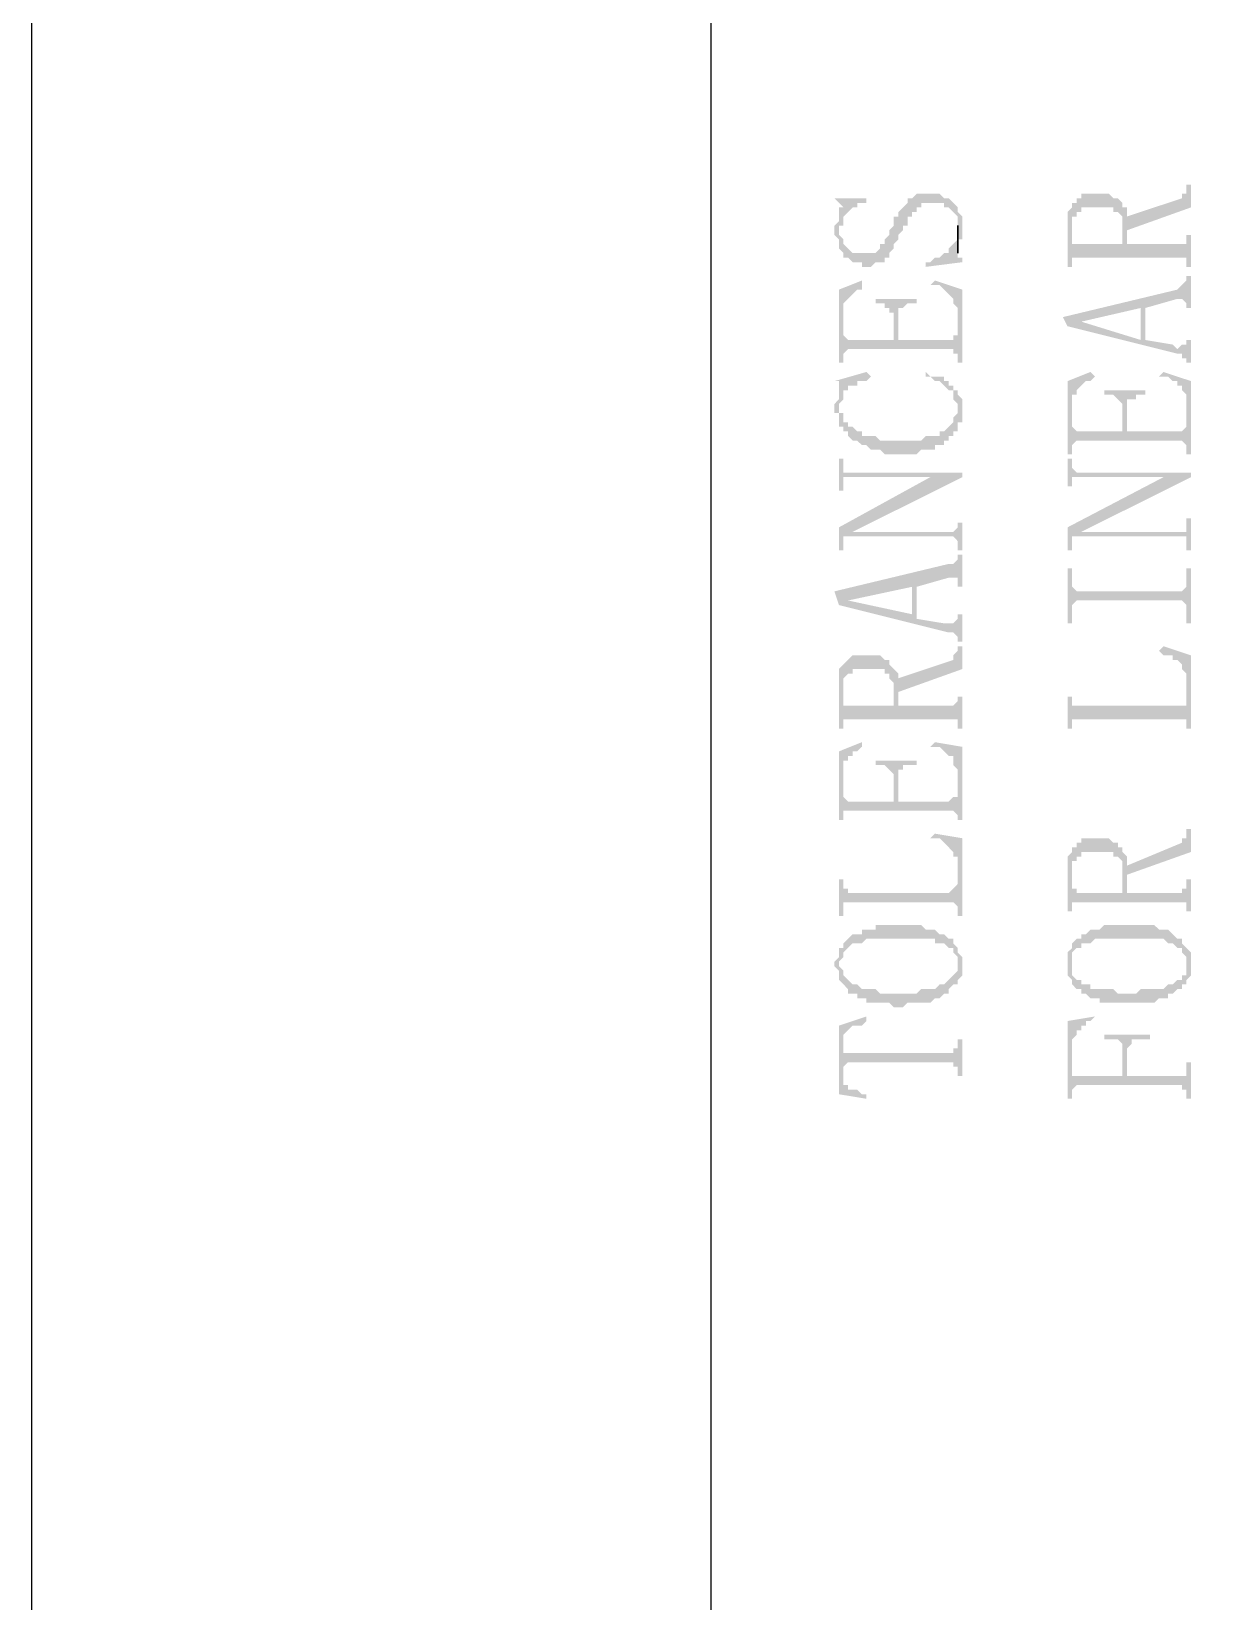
# Model space of a CAD drawing. Header units: inches. Extents: x 3613 to 8393, y -2205 to -794.
# Drawn here: x 4076.93 to 4088.58, y -2003.93 to -1988.43 of the extents above; entities that cross this region are included whole.
import ezdxf

# ---------------------------------------------------------------- set-up
doc = ezdxf.new("R2010")
doc.units = ezdxf.units.IN
doc.header["$MEASUREMENT"] = 0

msp = doc.modelspace()

# ---------------------------------------------------------------- hatches: boundary and pattern name
at = {"transparency": 33554559}
for points in [[(4087.74, -1990.259), (4087.74, -1990.395), (4088.372, -1990.169), (4088.372, -1989.943), (4088.327, -1989.943), (4088.327, -1989.988), (4088.327, -1990.034), (4088.282, -1990.034), (4088.282, -1990.079)], [(4084.852, -1990.395), (4084.852, -1990.44), (4084.897, -1990.485), (4084.897, -1990.53), (4084.897, -1990.575), (4084.942, -1990.62), (4084.942, -1990.665), (4084.987, -1990.665), (4085.032, -1990.71), (4085.123, -1990.71), (4085.123, -1990.756), (4085.213, -1990.756), (4085.258, -1990.71), (4085.348, -1990.71), (4085.348, -1990.665), (4085.393, -1990.665), (4085.393, -1990.62), (4085.438, -1990.575), (4085.438, -1990.53), (4085.484, -1990.485), (4085.484, -1990.44), (4085.529, -1990.395), (4085.529, -1990.349), (4085.574, -1990.349), (4085.574, -1990.259), (4085.619, -1990.259), (4085.619, -1990.214), (4085.664, -1990.214), (4085.664, -1990.169), (4085.709, -1990.169), (4085.709, -1990.124), (4085.935, -1990.124), (4085.935, -1990.169), (4085.98, -1990.169), (4086.025, -1990.214), (4086.025, -1990.214), (4086.07, -1990.259), (4086.07, -1990.349), (4086.07, -1990.53), (4086.07, -1990.485), (4086.115, -1990.485), (4086.115, -1990.395), (4086.115, -1990.349), (4086.115, -1990.259), (4086.07, -1990.214), (4086.07, -1990.169), (4086.025, -1990.124), (4086.025, -1990.124), (4085.98, -1990.079), (4085.935, -1990.079), (4085.89, -1990.034), (4085.664, -1990.034), (4085.619, -1990.079), (4085.574, -1990.079), (4085.574, -1990.124), (4085.574, -1990.124), (4085.529, -1990.169), (4085.529, -1990.169), (4085.484, -1990.214), (4085.484, -1990.259), (4085.438, -1990.259), (4085.438, -1990.349), (4085.393, -1990.395), (4085.393, -1990.44), (4085.348, -1990.485), (4085.348, -1990.53), (4085.303, -1990.53), (4085.303, -1990.575), (4085.303, -1990.575), (4085.258, -1990.62), (4085.032, -1990.62), (4084.987, -1990.575), (4084.987, -1990.575), (4084.942, -1990.53), (4084.942, -1990.485), (4084.897, -1990.44), (4084.897, -1990.214), (4084.897, -1990.304), (4084.897, -1990.304), (4084.852, -1990.349)], [(4084.852, -1990.079), (4084.897, -1990.124), (4084.897, -1990.124), (4084.942, -1990.169), (4084.942, -1990.349), (4084.942, -1990.259), (4084.987, -1990.214), (4084.987, -1990.214), (4085.032, -1990.169), (4085.077, -1990.169), (4085.077, -1990.124), (4085.168, -1990.124), (4085.168, -1990.079)], [(4087.153, -1990.349), (4087.153, -1990.756), (4087.199, -1990.756), (4087.199, -1990.349), (4087.199, -1990.259), (4087.244, -1990.259), (4087.244, -1990.214), (4087.289, -1990.214), (4087.289, -1990.169), (4087.605, -1990.169), (4087.605, -1990.214), (4087.65, -1990.214), (4087.695, -1990.259), (4087.695, -1990.304), (4087.695, -1990.53), (4087.74, -1990.169), (4087.695, -1990.169), (4087.695, -1990.124), (4087.65, -1990.079), (4087.605, -1990.079), (4087.56, -1990.034), (4087.289, -1990.034), (4087.289, -1990.079), (4087.244, -1990.079), (4087.244, -1990.124), (4087.199, -1990.124), (4087.199, -1990.169), (4087.199, -1990.169), (4087.153, -1990.214), (4087.153, -1990.259), (4087.153, -1990.304)], [(4084.897, -1990.214), (4084.897, -1990.395), (4084.897, -1990.349), (4084.942, -1990.349), (4084.942, -1990.169), (4084.897, -1990.169)], [(4087.199, -1990.71), (4087.199, -1990.665), (4088.327, -1990.665), (4088.327, -1990.756), (4088.372, -1990.756), (4088.372, -1990.44), (4088.327, -1990.44), (4088.327, -1990.485), (4088.327, -1990.53), (4087.74, -1990.53), (4087.74, -1990.259), (4087.74, -1990.169), (4087.695, -1990.53), (4087.199, -1990.53), (4087.199, -1990.395)], [(4085.754, -1990.71), (4085.754, -1990.756), (4086.115, -1990.71), (4086.115, -1990.665), (4086.07, -1990.665), (4086.07, -1990.62), (4086.07, -1990.44), (4086.07, -1990.485), (4086.025, -1990.53), (4086.025, -1990.53), (4085.98, -1990.575), (4085.98, -1990.62), (4085.935, -1990.62), (4085.89, -1990.665), (4085.845, -1990.665), (4085.799, -1990.71)], [(4087.108, -1991.252), (4087.153, -1991.342), (4087.289, -1991.297), (4087.876, -1991.162), (4087.876, -1991.478), (4087.921, -1991.162), (4088.237, -1991.072), (4088.282, -1991.072), (4088.327, -1991.117), (4088.327, -1991.162), (4088.372, -1991.162), (4088.372, -1990.846), (4088.327, -1990.846), (4088.327, -1990.891), (4088.327, -1990.891), (4088.282, -1990.936), (4088.282, -1990.936), (4088.237, -1990.981)], [(4084.897, -1990.981), (4084.897, -1991.703), (4084.942, -1991.703), (4084.942, -1991.207), (4084.942, -1991.117), (4084.942, -1991.117), (4084.987, -1991.072), (4084.987, -1991.072), (4085.032, -1991.026), (4085.032, -1991.026), (4085.077, -1990.981), (4085.123, -1990.981), (4085.123, -1990.891)], [(4085.799, -1990.936), (4085.89, -1990.936), (4085.935, -1990.981), (4085.935, -1990.981), (4085.98, -1991.026), (4085.98, -1991.026), (4086.025, -1991.072), (4086.025, -1991.117), (4086.07, -1991.162), (4086.07, -1991.207), (4086.07, -1991.703), (4086.115, -1991.703), (4086.115, -1990.981), (4085.845, -1990.891)], [(4085.258, -1991.072), (4085.258, -1991.117), (4085.348, -1991.117), (4085.348, -1991.162), (4085.393, -1991.162), (4085.393, -1991.207), (4085.438, -1991.207), (4085.438, -1991.478), (4085.484, -1991.252), (4085.484, -1991.162), (4085.529, -1991.162), (4085.574, -1991.117), (4085.664, -1991.117), (4085.664, -1991.072)], [(4087.153, -1991.342), (4088.237, -1991.613), (4088.282, -1991.613), (4088.282, -1991.658), (4088.327, -1991.658), (4088.327, -1991.703), (4088.372, -1991.703), (4088.372, -1991.478), (4088.327, -1991.478), (4088.327, -1991.523), (4088.282, -1991.523), (4088.237, -1991.568), (4088.237, -1991.568), (4088.191, -1991.523), (4087.921, -1991.478), (4087.921, -1991.162), (4087.876, -1991.478), (4087.289, -1991.297), (4087.289, -1991.297)], [(4084.942, -1991.658), (4084.942, -1991.613), (4084.942, -1991.613), (4084.987, -1991.568), (4086.025, -1991.568), (4086.025, -1991.613), (4086.07, -1991.613), (4086.07, -1991.658), (4086.07, -1991.387), (4086.07, -1991.433), (4086.025, -1991.433), (4086.025, -1991.478), (4085.484, -1991.478), (4085.484, -1991.252), (4085.438, -1991.478), (4084.987, -1991.478), (4084.942, -1991.433), (4084.942, -1991.207)], [(4084.852, -1991.884), (4084.897, -1991.884), (4084.897, -1991.929), (4084.897, -1992.335), (4084.897, -1992.11), (4084.942, -1992.064), (4084.942, -1991.974), (4084.987, -1991.974), (4084.987, -1991.929), (4085.077, -1991.929), (4085.077, -1991.884), (4085.168, -1991.884), (4085.213, -1991.839), (4085.168, -1991.794)], [(4085.754, -1991.839), (4085.799, -1991.839), (4085.845, -1991.884), (4085.89, -1991.884), (4085.935, -1991.929), (4085.935, -1991.929), (4085.98, -1991.974), (4086.025, -1991.974), (4086.025, -1992.064), (4086.07, -1992.11), (4086.07, -1992.155), (4086.07, -1991.974), (4086.025, -1991.974), (4086.025, -1991.929), (4085.98, -1991.929), (4085.98, -1991.884), (4085.935, -1991.884), (4085.935, -1991.839), (4085.799, -1991.839), (4085.754, -1991.794)], [(4087.153, -1991.884), (4087.153, -1992.606), (4087.199, -1992.606), (4087.199, -1992.11), (4087.199, -1992.019), (4087.244, -1992.019), (4087.244, -1991.974), (4087.244, -1991.974), (4087.289, -1991.929), (4087.289, -1991.929), (4087.334, -1991.884), (4087.379, -1991.884), (4087.424, -1991.839), (4087.379, -1991.794)], [(4088.056, -1991.839), (4088.146, -1991.839), (4088.191, -1991.884), (4088.237, -1991.884), (4088.237, -1991.929), (4088.282, -1991.929), (4088.282, -1991.974), (4088.282, -1991.974), (4088.327, -1992.019), (4088.327, -1992.11), (4088.327, -1992.606), (4088.372, -1992.606), (4088.372, -1991.884), (4088.101, -1991.794)], [(4084.852, -1992.155), (4084.852, -1992.2), (4084.897, -1992.2), (4084.897, -1992.335), (4084.897, -1991.929), (4084.897, -1991.974), (4084.897, -1992.064), (4084.852, -1992.11)], [(4084.897, -1992.335), (4084.942, -1992.335), (4084.942, -1992.38), (4084.987, -1992.38), (4084.987, -1992.426), (4085.032, -1992.471), (4085.077, -1992.471), (4085.123, -1992.516), (4085.168, -1992.516), (4085.213, -1992.561), (4085.303, -1992.561), (4085.348, -1992.606), (4085.664, -1992.606), (4085.709, -1992.561), (4085.845, -1992.561), (4085.845, -1992.516), (4085.935, -1992.516), (4085.935, -1992.471), (4085.98, -1992.471), (4085.98, -1992.426), (4086.025, -1992.426), (4086.025, -1992.38), (4086.07, -1992.38), (4086.07, -1992.29), (4086.115, -1992.29), (4086.115, -1992.155), (4086.115, -1992.11), (4086.115, -1992.064), (4086.07, -1992.019), (4086.07, -1991.974), (4086.07, -1992.2), (4086.07, -1992.2), (4086.025, -1992.245), (4086.025, -1992.29), (4086.025, -1992.29), (4085.98, -1992.335), (4085.98, -1992.335), (4085.935, -1992.38), (4085.89, -1992.38), (4085.89, -1992.426), (4085.754, -1992.426), (4085.709, -1992.471), (4085.303, -1992.471), (4085.258, -1992.426), (4085.123, -1992.426), (4085.123, -1992.38), (4085.077, -1992.38), (4085.032, -1992.335), (4084.987, -1992.335), (4084.987, -1992.29), (4084.942, -1992.29), (4084.942, -1992.2), (4084.897, -1992.2), (4084.897, -1992.155)], [(4087.199, -1992.561), (4087.199, -1992.516), (4087.199, -1992.516), (4087.244, -1992.471), (4088.282, -1992.471), (4088.327, -1992.516), (4088.327, -1992.561), (4088.327, -1992.29), (4088.327, -1992.335), (4088.327, -1992.335), (4088.282, -1992.38), (4087.74, -1992.38), (4087.74, -1992.155), (4087.695, -1992.38), (4087.244, -1992.38), (4087.199, -1992.335), (4087.199, -1992.11)], [(4087.515, -1991.974), (4087.515, -1992.019), (4087.605, -1992.019), (4087.65, -1992.064), (4087.65, -1992.064), (4087.695, -1992.11), (4087.695, -1992.38), (4087.74, -1992.155), (4087.74, -1992.064), (4087.83, -1992.064), (4087.83, -1992.019), (4087.921, -1992.019), (4087.921, -1991.974)], [(4084.897, -1992.651), (4084.897, -1992.967), (4084.942, -1992.967), (4084.942, -1992.877), (4084.942, -1992.832), (4086.115, -1992.832), (4086.115, -1992.787), (4084.942, -1992.787), (4084.942, -1992.741), (4084.942, -1992.651)], [(4087.153, -1992.651), (4087.153, -1992.922), (4087.199, -1992.922), (4087.199, -1992.877), (4087.199, -1992.832), (4088.372, -1992.832), (4088.372, -1992.787), (4087.244, -1992.787), (4087.199, -1992.741), (4087.199, -1992.651)], [(4084.897, -1993.328), (4084.897, -1993.554), (4084.942, -1993.554), (4084.942, -1993.418), (4084.987, -1993.418), (4085.032, -1993.373), (4086.115, -1992.832), (4085.799, -1992.832)], [(4087.153, -1993.328), (4087.153, -1993.554), (4087.199, -1993.554), (4087.199, -1993.418), (4087.244, -1993.418), (4087.289, -1993.373), (4088.372, -1992.832), (4088.101, -1992.832)], [(4084.987, -1993.418), (4086.025, -1993.418), (4086.07, -1993.464), (4086.07, -1993.554), (4086.115, -1993.554), (4086.115, -1993.283), (4086.07, -1993.283), (4086.07, -1993.328), (4086.07, -1993.328), (4086.025, -1993.373), (4085.032, -1993.373)], [(4087.244, -1993.418), (4088.327, -1993.418), (4088.327, -1993.464), (4088.327, -1993.554), (4088.372, -1993.554), (4088.372, -1993.238), (4088.327, -1993.238), (4088.327, -1993.328), (4088.327, -1993.373), (4087.289, -1993.373)], [(4084.852, -1993.96), (4084.897, -1994.095), (4084.987, -1994.05), (4085.619, -1993.915), (4085.619, -1994.186), (4085.664, -1993.915), (4085.98, -1993.825), (4086.07, -1993.825), (4086.07, -1993.915), (4086.115, -1993.915), (4086.115, -1993.599), (4086.07, -1993.599), (4086.07, -1993.644), (4086.025, -1993.689), (4085.98, -1993.689)], [(4087.153, -1993.734), (4087.153, -1994.276), (4087.199, -1994.276), (4087.199, -1994.095), (4087.199, -1994.095), (4087.244, -1994.05), (4088.282, -1994.05), (4088.327, -1994.095), (4088.327, -1994.276), (4088.372, -1994.276), (4088.372, -1993.734), (4088.327, -1993.734), (4088.327, -1993.915), (4088.327, -1993.915), (4088.282, -1993.96), (4087.244, -1993.96), (4087.199, -1993.915), (4087.199, -1993.734)], [(4084.897, -1994.095), (4085.98, -1994.366), (4086.025, -1994.366), (4086.07, -1994.411), (4086.07, -1994.456), (4086.115, -1994.456), (4086.115, -1994.186), (4086.07, -1994.186), (4086.07, -1994.231), (4086.07, -1994.231), (4086.025, -1994.276), (4085.935, -1994.276), (4085.664, -1994.231), (4085.664, -1993.915), (4085.619, -1994.186), (4084.987, -1994.05), (4084.987, -1994.05)], [(4084.897, -1994.908), (4084.897, -1995.314), (4084.942, -1995.314), (4084.942, -1994.908), (4084.942, -1994.818), (4084.987, -1994.772), (4085.032, -1994.772), (4085.032, -1994.727), (4085.348, -1994.727), (4085.348, -1994.772), (4085.393, -1994.772), (4085.393, -1994.818), (4085.438, -1994.863), (4085.438, -1995.088), (4085.438, -1994.727), (4085.438, -1994.727), (4085.393, -1994.682), (4085.393, -1994.637), (4085.348, -1994.637), (4085.303, -1994.592), (4085.032, -1994.592), (4084.987, -1994.637), (4084.987, -1994.637), (4084.942, -1994.682), (4084.942, -1994.682), (4084.897, -1994.727), (4084.897, -1994.818), (4084.897, -1994.863)], [(4085.484, -1994.818), (4085.484, -1994.953), (4086.115, -1994.727), (4086.115, -1994.502), (4086.07, -1994.502), (4086.07, -1994.547), (4086.07, -1994.547), (4086.025, -1994.592), (4086.025, -1994.637)], [(4088.056, -1994.547), (4088.056, -1994.547), (4088.101, -1994.592), (4088.191, -1994.592), (4088.191, -1994.637), (4088.237, -1994.637), (4088.282, -1994.682), (4088.282, -1994.727), (4088.327, -1994.772), (4088.327, -1994.818), (4088.327, -1995.314), (4088.372, -1995.314), (4088.372, -1994.592), (4088.101, -1994.502)], [(4084.942, -1995.269), (4084.942, -1995.224), (4086.07, -1995.224), (4086.07, -1995.314), (4086.115, -1995.314), (4086.115, -1994.998), (4086.07, -1994.998), (4086.07, -1995.043), (4086.07, -1995.043), (4086.025, -1995.088), (4085.484, -1995.088), (4085.484, -1994.818), (4085.484, -1994.772), (4085.438, -1994.727), (4085.438, -1995.088), (4084.942, -1995.088), (4084.942, -1994.953)], [(4087.153, -1994.998), (4087.153, -1995.314), (4087.199, -1995.314), (4087.199, -1995.224), (4088.327, -1995.224), (4088.327, -1995.269), (4088.327, -1995.043), (4088.327, -1995.088), (4087.199, -1995.088), (4087.199, -1995.043), (4087.199, -1994.998)], [(4084.897, -1995.54), (4084.897, -1996.217), (4084.942, -1996.217), (4084.942, -1995.765), (4084.942, -1995.63), (4084.987, -1995.63), (4084.987, -1995.585), (4085.032, -1995.585), (4085.032, -1995.54), (4085.077, -1995.54), (4085.123, -1995.495), (4085.123, -1995.449)], [(4085.799, -1995.495), (4085.89, -1995.495), (4085.935, -1995.54), (4085.935, -1995.54), (4085.98, -1995.585), (4086.025, -1995.585), (4086.025, -1995.675), (4086.07, -1995.72), (4086.07, -1996.217), (4086.115, -1996.217), (4086.115, -1995.495), (4085.845, -1995.449)], [(4085.258, -1995.63), (4085.258, -1995.675), (4085.348, -1995.675), (4085.393, -1995.72), (4085.393, -1995.72), (4085.438, -1995.765), (4085.438, -1996.036), (4085.484, -1995.81), (4085.484, -1995.72), (4085.529, -1995.72), (4085.529, -1995.675), (4085.664, -1995.675), (4085.664, -1995.63)], [(4084.942, -1996.217), (4084.942, -1996.126), (4086.025, -1996.126), (4086.07, -1996.171), (4086.07, -1995.946), (4086.07, -1995.991), (4086.025, -1995.991), (4085.98, -1996.036), (4085.484, -1996.036), (4085.484, -1995.81), (4085.438, -1996.036), (4084.987, -1996.036), (4084.942, -1995.991), (4084.942, -1995.765)], [(4087.74, -1996.668), (4087.74, -1996.758), (4088.372, -1996.533), (4088.372, -1996.307), (4088.327, -1996.307), (4088.327, -1996.352), (4088.327, -1996.397), (4088.282, -1996.397), (4088.282, -1996.442)], [(4085.799, -1996.397), (4085.89, -1996.397), (4085.935, -1996.442), (4085.935, -1996.442), (4085.98, -1996.487), (4085.98, -1996.487), (4086.025, -1996.533), (4086.025, -1996.578), (4086.07, -1996.578), (4086.07, -1997.164), (4086.115, -1997.164), (4086.115, -1996.397), (4085.845, -1996.352)], [(4087.153, -1996.713), (4087.153, -1997.119), (4087.199, -1997.119), (4087.199, -1996.758), (4087.199, -1996.623), (4087.244, -1996.623), (4087.244, -1996.578), (4087.289, -1996.578), (4087.289, -1996.533), (4087.605, -1996.533), (4087.605, -1996.578), (4087.65, -1996.578), (4087.695, -1996.623), (4087.695, -1996.668), (4087.695, -1996.939), (4087.74, -1996.578), (4087.695, -1996.533), (4087.695, -1996.487), (4087.65, -1996.487), (4087.65, -1996.442), (4087.605, -1996.442), (4087.56, -1996.397), (4087.289, -1996.397), (4087.289, -1996.442), (4087.244, -1996.442), (4087.244, -1996.487), (4087.199, -1996.487), (4087.199, -1996.533), (4087.199, -1996.533), (4087.153, -1996.578), (4087.153, -1996.668), (4087.153, -1996.668)], [(4087.199, -1997.074), (4087.199, -1997.029), (4088.327, -1997.029), (4088.327, -1997.119), (4088.372, -1997.119), (4088.372, -1996.803), (4088.327, -1996.803), (4088.327, -1996.848), (4088.327, -1996.894), (4088.282, -1996.894), (4088.282, -1996.939), (4087.74, -1996.939), (4087.74, -1996.578), (4087.74, -1996.578), (4087.695, -1996.939), (4087.244, -1996.939), (4087.244, -1996.894), (4087.199, -1996.894), (4087.199, -1996.758)], [(4084.897, -1996.803), (4084.897, -1997.164), (4084.942, -1997.164), (4084.942, -1997.029), (4086.025, -1997.029), (4086.07, -1997.074), (4086.07, -1996.848), (4086.07, -1996.848), (4086.025, -1996.894), (4086.025, -1996.894), (4085.98, -1996.939), (4084.987, -1996.939), (4084.987, -1996.894), (4084.942, -1996.894), (4084.942, -1996.803)], [(4084.897, -1997.48), (4084.897, -1997.661), (4084.897, -1997.616), (4084.942, -1997.571), (4084.942, -1997.525), (4084.942, -1997.525), (4084.987, -1997.48), (4084.987, -1997.48), (4085.032, -1997.435), (4085.123, -1997.435), (4085.168, -1997.39), (4085.845, -1997.39), (4085.845, -1997.435), (4085.935, -1997.435), (4085.98, -1997.48), (4086.025, -1997.48), (4086.025, -1997.525), (4086.07, -1997.571), (4086.07, -1997.661), (4086.07, -1997.48), (4086.07, -1997.48), (4086.025, -1997.435), (4086.025, -1997.39), (4085.98, -1997.39), (4085.935, -1997.345), (4085.89, -1997.345), (4085.845, -1997.3), (4085.754, -1997.3), (4085.709, -1997.255), (4085.258, -1997.255), (4085.258, -1997.3), (4085.123, -1997.3), (4085.123, -1997.345), (4085.032, -1997.345), (4084.987, -1997.39), (4084.987, -1997.39), (4084.942, -1997.435), (4084.942, -1997.48)], [(4087.199, -1997.48), (4087.199, -1997.661), (4087.199, -1997.616), (4087.199, -1997.525), (4087.199, -1997.525), (4087.244, -1997.48), (4087.289, -1997.48), (4087.289, -1997.435), (4087.379, -1997.435), (4087.424, -1997.39), (4088.101, -1997.39), (4088.146, -1997.435), (4088.191, -1997.435), (4088.237, -1997.48), (4088.282, -1997.48), (4088.282, -1997.525), (4088.327, -1997.571), (4088.327, -1997.661), (4088.327, -1997.48), (4088.327, -1997.48), (4088.282, -1997.435), (4088.282, -1997.39), (4088.237, -1997.39), (4088.191, -1997.345), (4088.191, -1997.345), (4088.146, -1997.3), (4088.056, -1997.3), (4088.011, -1997.255), (4087.515, -1997.255), (4087.469, -1997.3), (4087.379, -1997.3), (4087.334, -1997.345), (4087.289, -1997.345), (4087.289, -1997.39), (4087.244, -1997.39), (4087.199, -1997.435), (4087.199, -1997.435)], [(4084.852, -1997.661), (4084.852, -1997.661), (4084.897, -1997.706), (4084.897, -1997.796), (4084.897, -1997.796), (4084.942, -1997.841), (4084.942, -1997.841), (4084.987, -1997.887), (4084.987, -1997.932), (4085.077, -1997.932), (4085.077, -1997.977), (4085.168, -1997.977), (4085.168, -1998.022), (4085.393, -1998.022), (4085.438, -1998.067), (4085.529, -1998.067), (4085.574, -1998.022), (4085.799, -1998.022), (4085.845, -1997.977), (4085.89, -1997.977), (4085.935, -1997.932), (4085.98, -1997.932), (4085.98, -1997.887), (4086.025, -1997.841), (4086.07, -1997.841), (4086.07, -1997.796), (4086.07, -1997.796), (4086.115, -1997.751), (4086.115, -1997.661), (4086.115, -1997.571), (4086.115, -1997.571), (4086.07, -1997.525), (4086.07, -1997.48), (4086.07, -1997.661), (4086.07, -1997.706), (4086.07, -1997.706), (4086.025, -1997.751), (4086.025, -1997.751), (4085.98, -1997.796), (4085.98, -1997.796), (4085.935, -1997.841), (4085.89, -1997.841), (4085.845, -1997.887), (4085.709, -1997.887), (4085.664, -1997.932), (4085.303, -1997.932), (4085.258, -1997.887), (4085.123, -1997.887), (4085.077, -1997.841), (4085.032, -1997.841), (4084.987, -1997.796), (4084.987, -1997.796), (4084.942, -1997.751), (4084.942, -1997.706), (4084.897, -1997.661), (4084.897, -1997.48), (4084.897, -1997.525), (4084.897, -1997.571), (4084.852, -1997.616)], [(4087.153, -1997.661), (4087.153, -1997.751), (4087.153, -1997.751), (4087.199, -1997.796), (4087.199, -1997.841), (4087.199, -1997.841), (4087.244, -1997.887), (4087.289, -1997.887), (4087.289, -1997.932), (4087.334, -1997.932), (4087.379, -1997.977), (4087.469, -1997.977), (4087.469, -1998.022), (4088.011, -1998.022), (4088.056, -1997.977), (4088.146, -1997.977), (4088.146, -1997.932), (4088.191, -1997.932), (4088.237, -1997.887), (4088.282, -1997.887), (4088.282, -1997.841), (4088.327, -1997.841), (4088.327, -1997.796), (4088.372, -1997.751), (4088.372, -1997.661), (4088.372, -1997.525), (4088.372, -1997.525), (4088.327, -1997.48), (4088.327, -1997.661), (4088.327, -1997.751), (4088.282, -1997.751), (4088.282, -1997.796), (4088.237, -1997.796), (4088.191, -1997.841), (4088.146, -1997.841), (4088.101, -1997.887), (4087.876, -1997.887), (4087.83, -1997.932), (4087.65, -1997.932), (4087.605, -1997.887), (4087.379, -1997.887), (4087.379, -1997.841), (4087.289, -1997.841), (4087.289, -1997.796), (4087.244, -1997.796), (4087.199, -1997.751), (4087.199, -1997.661), (4087.199, -1997.48), (4087.153, -1997.525), (4087.153, -1997.616)], [(4084.897, -1998.248), (4084.942, -1998.428), (4084.942, -1998.338), (4084.942, -1998.338), (4084.987, -1998.293), (4084.987, -1998.293), (4085.032, -1998.248), (4085.123, -1998.248), (4085.168, -1998.202), (4085.168, -1998.157)], [(4087.153, -1998.202), (4087.153, -1998.97), (4087.199, -1998.97), (4087.199, -1998.473), (4087.199, -1998.428), (4087.199, -1998.383), (4087.244, -1998.338), (4087.244, -1998.293), (4087.289, -1998.293), (4087.289, -1998.248), (4087.334, -1998.248), (4087.334, -1998.202), (4087.379, -1998.202), (4087.424, -1998.157), (4087.424, -1998.157)], [(4084.897, -1998.248), (4084.897, -1998.925), (4085.168, -1998.97), (4085.168, -1998.925), (4085.123, -1998.925), (4085.077, -1998.879), (4084.987, -1998.879), (4084.987, -1998.834), (4084.942, -1998.834), (4084.942, -1998.789), (4084.942, -1998.428)], [(4084.942, -1998.428), (4084.942, -1998.699), (4084.942, -1998.654), (4084.942, -1998.654), (4084.987, -1998.609), (4086.025, -1998.609), (4086.025, -1998.654), (4086.07, -1998.654), (4086.07, -1998.744), (4086.115, -1998.744), (4086.115, -1998.383), (4086.07, -1998.383), (4086.07, -1998.473), (4086.025, -1998.473), (4086.025, -1998.518), (4084.942, -1998.518), (4084.942, -1998.473)], [(4087.199, -1998.925), (4087.199, -1998.879), (4087.199, -1998.879), (4087.244, -1998.834), (4088.282, -1998.834), (4088.282, -1998.879), (4088.327, -1998.879), (4088.327, -1998.97), (4088.372, -1998.97), (4088.372, -1998.609), (4088.327, -1998.609), (4088.327, -1998.699), (4088.327, -1998.744), (4087.74, -1998.744), (4087.74, -1998.518), (4087.695, -1998.744), (4087.199, -1998.744), (4087.199, -1998.699), (4087.199, -1998.473)], [(4087.515, -1998.338), (4087.515, -1998.383), (4087.65, -1998.383), (4087.695, -1998.428), (4087.695, -1998.744), (4087.74, -1998.518), (4087.74, -1998.473), (4087.74, -1998.473), (4087.785, -1998.428), (4087.785, -1998.383), (4087.966, -1998.383), (4087.966, -1998.338)]]:
    msp.add_hatch(color=256, dxfattribs=at).paths.add_polyline_path(points)

# ---------------------------------------------------------------- linework, layer by layer
msp.add_line((4083.633, -1913.772), (4083.633, -2200.513))
for points in [[(4496.927, -2204.772), (4496.927, -1907.772), (4076.927, -1907.772), (4076.927, -2204.772)], [(4086.07, -1990.44), (4086.07, -1990.62), (4086.07, -1990.349), (4086.07, -1990.395)]]:
    msp.add_lwpolyline(points, close=True)

doc.saveas('drawing.dxf')
